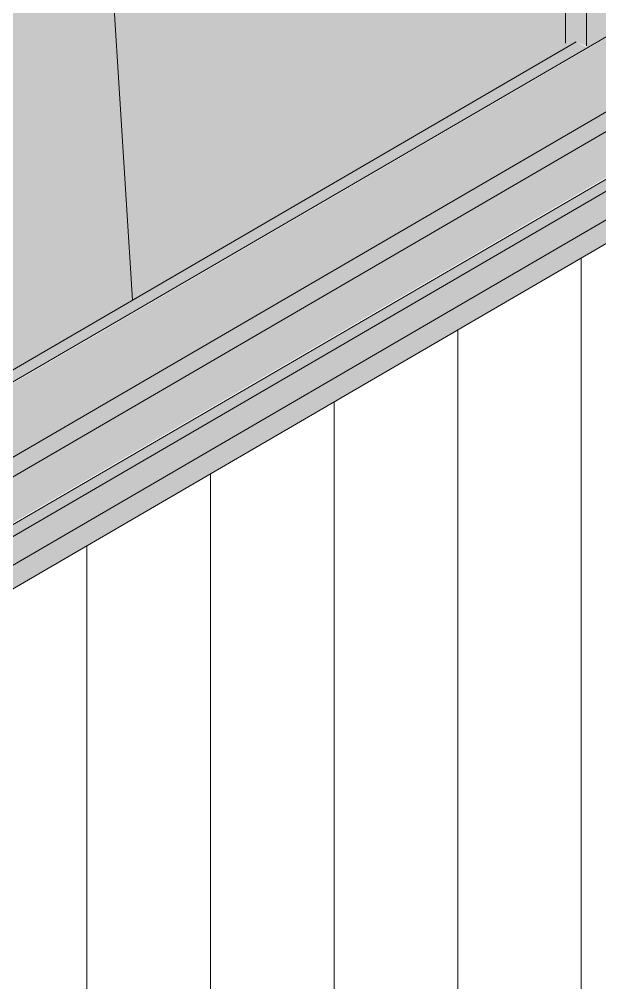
# Model space of a CAD drawing. Header units: inches. Extents: x 27328 to 120839, y -4075 to 4147.
# Drawn here: x 43952.89 to 43978.2, y -2360.77 to -2318.74 of the extents above; entities that cross this region are included whole.
import ezdxf

# ---------------------------------------------------------------- set-up
doc = ezdxf.new("R2010")
doc.units = ezdxf.units.IN
doc.header["$MEASUREMENT"] = 0
for name, color, linetype, lineweight in [('A-WALL', 113, 'Continuous', 9), ('A-WALL-PATT', 111, 'Continuous', 9), ('L-SITE-WALL', 31, 'Continuous', 9), ('S-BEAM', 12, 'Continuous', 9), ('S-COLS', 52, 'Continuous', 9)]:
    doc.layers.add(name, color=color, linetype=linetype, lineweight=lineweight)

# ---------------------------------------------------------------- blocks, each defined once
blk = doc.blocks.new('Girt_Z - 8_D-V114-Axon - Looking South West')
at = {"layer": 'S-BEAM'}
for points in [[(-33120.235, -2432.616), (-30973.834, -1182.457), (-30977.039, -1181.102), (-33120.235, -2429.393)], [(-33120.235, -2433.477), (-30971.192, -1181.556), (-30971.506, -1181.102), (-33120.235, -2432.616)], [(-33120.235, -2435.483), (-30971.082, -1183.722), (-30971.22, -1181.796), (-33120.235, -2433.477)]]:
    blk.add_hatch(color=256, dxfattribs=at).paths.add_polyline_path(points, flags=0)
for p, q in [((-30976.951, -1180.992), (-33120.235, -2429.335)), ((-33120.235, -2432.616), (-30971.506, -1181.102)), ((-33120.235, -2433.477), (-30971.082, -1181.716)), ((-33120.235, -2435.553), (-30971.126, -1183.817))]:
    blk.add_line(p, q, dxfattribs=at)

msp = doc.modelspace()

# ---------------------------------------------------------------- hatches: boundary and pattern name
at = {"layer": 'A-WALL-PATT'}
h = msp.add_hatch(dxfattribs=at)
h.set_pattern_fill('FP_25', color=256, style=0, pattern_type=2)
h.set_pattern_definition([(90, (-84833.523, -32761.851), (-5.388, -3.138), [])])
h.paths.add_polyline_path([(43904.965, -2574.743), (45084.478, -1887.743), (45084.478, -1684.333), (43877.959, -2387.063), (43877.959, -2516.737), (43904.226, -2501.437), (43904.965, -2501.795), (43904.965, -2519.279)], flags=0)
at = {"layer": 'L-SITE-WALL'}
h = msp.add_hatch(color=256, dxfattribs=at)
h.paths.add_polyline_path([(43876.989, -2386.594), (45083.508, -1683.864), (45081.843, -1683.059), (43875.324, -2385.789), (43876.857, -2386.53)], flags=0)
h.paths.add_polyline_path([(43869.504, -2382.974), (45076.023, -1680.244), (45075.516, -1679.999), (44963.007, -1745.529), (44963.007, -1746.021), (44950.883, -1753.083), (44950.421, -1752.859), (44768.356, -1858.902), (44768.356, -1859.394), (44756.233, -1866.456), (44755.771, -1866.232), (44573.706, -1972.275), (44573.706, -1972.767), (44561.582, -1979.829), (44561.12, -1979.605), (44379.055, -2085.648), (44379.055, -2086.14), (44366.932, -2093.202), (44366.47, -2092.978), (44184.405, -2199.021), (44184.405, -2199.513), (44172.281, -2206.575), (44171.819, -2206.351), (43989.755, -2312.394), (43989.755, -2312.886), (43977.631, -2319.947), (43977.169, -2319.724), (43868.996, -2382.729), (43869.3, -2382.876)], flags=0)
msp.add_hatch(color=256, dxfattribs=at).paths.add_polyline_path([(43877.959, -2387.063), (45084.478, -1684.333), (45083.508, -1683.864), (43876.989, -2386.594)], flags=0)
at = {"layer": 'S-COLS'}
h = msp.add_hatch(color=256, dxfattribs=at)
h.paths.add_polyline_path([(43977.631, -2319.947), (43989.755, -2312.886), (43989.755, -2278.459), (43977.631, -2285.521), (43977.631, -2312.589)], flags=0)
h.paths.add_polyline_path([(43977.631, -2279.314), (43989.755, -2272.253), (43989.755, -2237.777), (43977.631, -2244.839), (43977.631, -2271.907)], flags=0)
h.paths.add_polyline_path([(43977.631, -2238.632), (43989.755, -2231.571), (43989.755, -2198.073), (43979.588, -2203.847), (43978.778, -2203.494), (43977.631, -2204.162), (43977.631, -2231.826)], flags=0)
h = msp.add_hatch(color=256, dxfattribs=at)
h.paths.add_polyline_path([(43976.707, -2319.993), (43977.169, -2319.724), (43977.631, -2319.901), (43977.631, -2285.521), (43976.707, -2286.059), (43976.707, -2319.781)], flags=0)
h.paths.add_polyline_path([(43976.707, -2279.852), (43977.631, -2279.219), (43977.631, -2244.839), (43976.707, -2245.377), (43976.707, -2279.099)], flags=0)
h.paths.add_polyline_path([(43976.707, -2239.171), (43977.631, -2238.537), (43977.631, -2204.162), (43976.707, -2204.7), (43976.707, -2238.417)], flags=0)
h = msp.add_hatch(color=256, dxfattribs=at)
h.paths.add_polyline_path([(43957.832, -2330.987), (43976.707, -2319.993), (43976.707, -2286.059), (43955.754, -2298.263), (43957.735, -2329.463)], flags=0)
h.paths.add_polyline_path([(43955.374, -2292.278), (43976.707, -2279.852), (43976.707, -2245.377), (43953.262, -2259.032), (43954.974, -2285.984)], flags=0)
h.paths.add_polyline_path([(43952.882, -2253.047), (43976.707, -2239.171), (43976.602, -2204.761), (43950.771, -2219.806), (43952.488, -2246.846)], flags=0)
h = msp.add_hatch(color=256, dxfattribs=at)
h.paths.add_polyline_path([(43952.191, -2334.272), (43957.832, -2330.987), (43955.754, -2298.263), (43950.113, -2301.548), (43951.832, -2328.618)], flags=0)
h.paths.add_polyline_path([(43949.733, -2295.563), (43955.374, -2292.278), (43953.262, -2259.032), (43947.621, -2262.318), (43949.615, -2293.708)], flags=0)
h.paths.add_polyline_path([(43947.241, -2256.333), (43952.882, -2253.047), (43950.771, -2219.806), (43945.13, -2223.092), (43946.861, -2250.343)], flags=0)

# ---------------------------------------------------------------- linework, layer by layer
at = {"layer": 'A-WALL'}
for p, q in [((45082.344, -1683.301), (43875.825, -2386.031)), ((43876.989, -2386.594), (45083.508, -1683.864))]:
    msp.add_line(p, q, dxfattribs=at)
at = {"layer": 'L-SITE-WALL'}
for p, q in [((45084.478, -1684.333), (43877.959, -2387.063)), ((43868.996, -2382.729), (43977.169, -2319.724))]:
    msp.add_line(p, q, dxfattribs=at)
at = {"layer": 'S-COLS'}
for p, q in [((43977.631, -2285.516), (43977.631, -2319.901)), ((43976.707, -2319.781), (43976.707, -2286.055)), ((43957.832, -2330.987), (43955.753, -2298.259))]:
    msp.add_line(p, q, dxfattribs=at)

# ---------------------------------------------------------------- block references
at = {"layer": 'S-BEAM'}
msp.add_blockref('Girt_Z - 8_D-V114-Axon - Looking South West', (76910.132, 0), dxfattribs=at)

doc.saveas('drawing.dxf')
